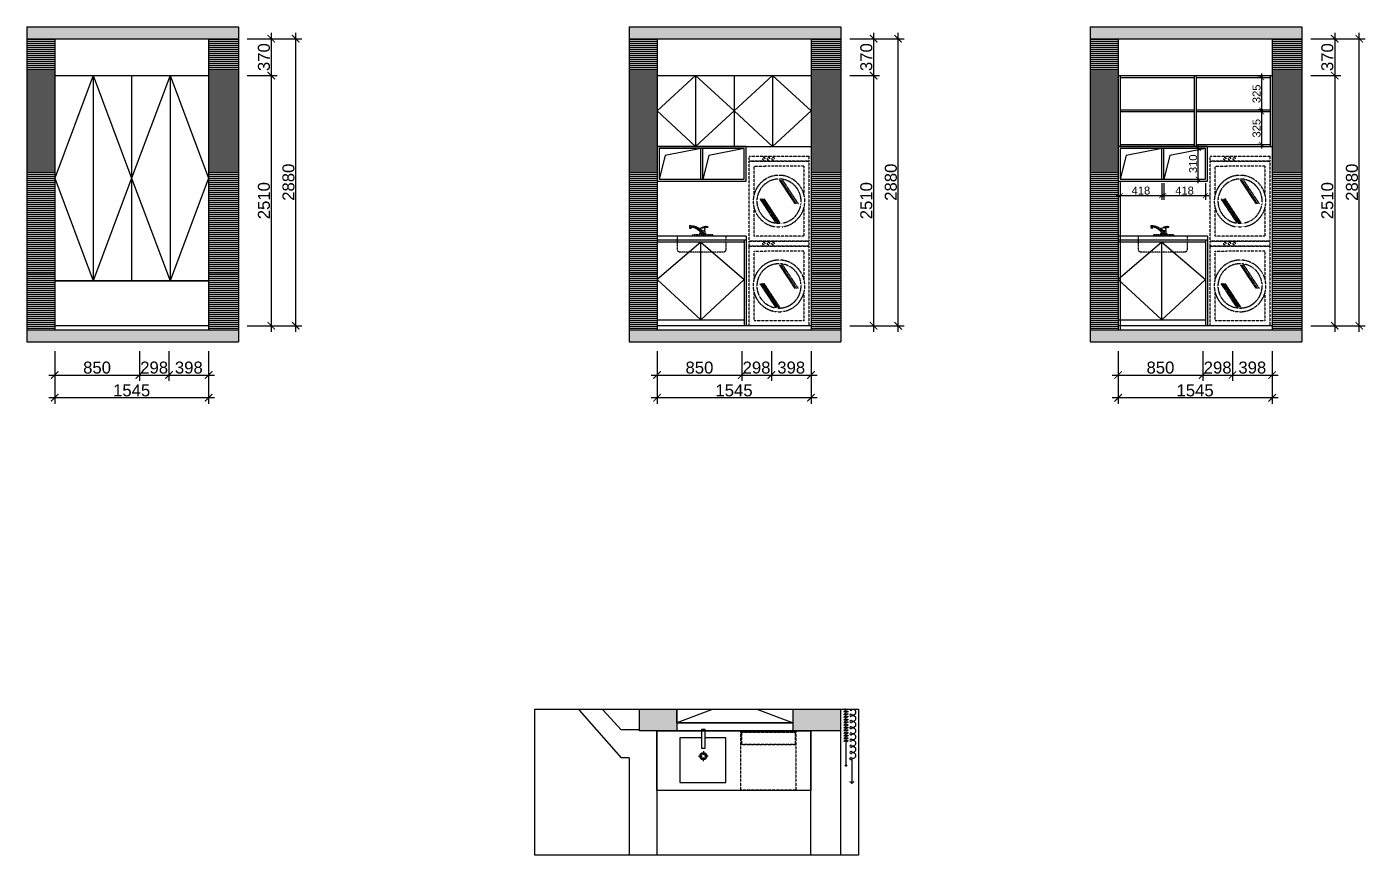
# Model space of a CAD drawing. Header units: millimetres. Extents: x 84840 to 206424, y -288515 to -124389.
# Drawn here: x 129209 to 142640, y -288515 to -280203 of the extents above; entities that cross this region are included whole.
import ezdxf
from ezdxf.xclip import XClip

# ---------------------------------------------------------------- set-up
doc = ezdxf.new("R2010")
doc.units = ezdxf.units.MM
doc.header["$XCLIPFRAME"] = 0
doc.header["$PDMODE"] = 3
doc.linetypes.add('DASHED2', pattern=[0.375, 0.25, -0.125])
for name, color, linetype in [('8', 8, 'Continuous'), ('CYAN', 4, 'Continuous'), ('HAT【填充】', 250, 'Continuous'), ('P-原墙线', 7, 'Continuous'), ('P-固定家具1(到顶)', 3, 'Continuous'), ('P-完成面尺寸', 44, 'Continuous'), ('P-新墙线', 4, 'Continuous'), ('P-活动家具', 3, 'Continuous')]:
    doc.layers.add(name, color=color, linetype=linetype)
doc.styles.add('Arial', font='arial.ttf')
doc.dimstyles.new('1比40', dxfattribs={"dimscale": 40, "dimtxt": 2, "dimasz": 1.25, "dimexe": 1, "dimexo": 1, "dimgap": 0.25, "dimtad": 1, "dimdec": 0, "dimrnd": 0.005, "dimzin": 0, "dimdsep": 46, "dimtxsty": 'Arial', "dimblk": 'ARCHTICK', "dimcen": 0.125, "dimdle": 1, "dimclrd": 44, "dimclre": 44, "dimclrt": 50, "dimadec": 0, "dimazin": 0, "dimtfac": 1, "dimtdec": 0, "dimtix": 1, "dimtmove": 2, "dimatfit": 3, "dimldrblk": 'DOT', "dimfxl": 70, "dimtvp": 1, "dimtolj": 1, "dimtzin": 0, "dimarcsym": 0})
doc.dimstyles.new('1比60', dxfattribs={"dimscale": 60, "dimtxt": 2, "dimasz": 1.25, "dimexe": 1, "dimexo": 1, "dimgap": 0.2, "dimtad": 1, "dimdec": 0, "dimrnd": 0.005, "dimzin": 0, "dimdsep": 46, "dimtxsty": 'Arial', "dimblk": 'ARCHTICK', "dimcen": 0.125, "dimdle": 1, "dimclrd": 44, "dimclre": 44, "dimclrt": 50, "dimadec": 0, "dimazin": 0, "dimtfac": 1, "dimtdec": 0, "dimtix": 1, "dimtmove": 2, "dimatfit": 3, "dimldrblk": 'DOT', "dimfxl": 4, "dimfxlon": 1, "dimtvp": 1, "dimtolj": 1, "dimtzin": 0, "dimarcsym": 0})

# ---------------------------------------------------------------- blocks, each defined once
blk = doc.blocks.new('A$C3A1E34E2')
at = {"color": 0, "linetype": 'ByBlock'}
for p, q in [((657, 37, 0), (1001, 37, 0)), ((899, 122), (1232, 122))]:
    blk.add_line(p, q, dxfattribs=at)
for centre, start, end in [((1017, 69, 0), 206.8177, 243.0269), ((1017, 5, 0), 116.9731, 153.1823)]:
    blk.add_arc(centre, 36.1, start, end, dxfattribs=at)
for centre, major_axis, start_param, end_param in [((48, 140), (-27.4, 27.4), -0.785341, 1.400999), ((48, 140), (-27.4, 27.4), 3.311504, 5.497844), ((93, 108), (-11, 11), 0.169911, 4.542591), ((137, 140), (27.4, 27.4), 0.785455, 2.971795), ((137, 140), (27.4, 27.4), 4.8823, 7.06864), ((181, 108), (11, 11), 1.740708, 6.113388), ((226, 140), (-27.4, 27.4), -0.785341, 1.400999), ((226, 140), (27.4, 27.4), 4.8823, 7.06864), ((270, 108), (-11, 11), 0.169911, 4.542591), ((314, 140), (27.4, 27.4), 0.785341, 2.971681), ((314, 140), (27.4, 27.4), 4.882187, 7.068527), ((359, 108), (11, 11), 1.740594, 6.113274), ((403, 140), (27.4, 27.4), 0.785341, 2.971681), ((403, 140), (27.4, 27.4), 4.882187, 7.068527), ((447, 108), (-11, 11), 0.169798, 2.356194), ((447, 108), (11, 11), 3.927048, 6.113388), ((492, 140), (-27.4, 27.4), -0.785341, 1.400999), ((492, 140), (-27.4, 27.4), 3.311504, 5.497844), ((536, 108), (-11, 11), 0.169911, 4.542591), ((580, 140), (27.4, 27.4), 0.785455, 2.971795), ((580, 140), (27.4, 27.4), 4.8823, 7.06864), ((625, 108), (11, 11), 1.740708, 6.113388), ((669, 140), (-27.4, 27.4), -0.785341, 1.400999), ((669, 140), (27.4, 27.4), 4.8823, 7.06864), ((713, 108), (-11, 11), 0.169911, 4.542591), ((758, 140), (27.4, 27.4), 0.785341, 2.971681), ((758, 140), (27.4, 27.4), 4.882187, 7.068527), ((802, 108), (11, 11), 1.740594, 6.113274), ((846, 140), (27.4, 27.4), 0.785341, 2.971681), ((846, 140), (27.4, 27.4), 4.882187, 7.068527), ((891, 108), (-11, 11), 0.169798, 2.356194), ((1280, 181), (46.9, 46.9), 2.824252, 3.456222), ((1280, 63), (-46.9, 46.9), -0.314629, 0.31734)]:
    blk.add_ellipse(centre, major_axis=major_axis, ratio=1, start_param=start_param, end_param=end_param, dxfattribs=at)
at = {"color": 0, "extrusion": (0, 0, -1)}
for centre, start_param, end_param in [((15, 37, 0), 1.716714, 4.546394), ((34, 37, 0), -1.424879, 1.716714), ((53, 37, 0), 1.716714, 4.858306), ((72, 37, 0), -1.424879, 1.716714), ((91, 37, 0), 1.716714, 4.858306), ((111, 37, 0), -1.424879, 1.716714), ((130, 37, 0), 1.716714, 4.858306), ((149, 37, 0), -1.424879, 1.716714), ((168, 37, 0), 1.716714, 4.858306), ((187, 37, 0), -1.424879, 1.716714), ((206, 37, 0), 1.716714, 4.858306), ((226, 37, 0), -1.424879, 1.716714), ((245, 37, 0), 1.716714, 4.858306), ((264, 37, 0), -1.424879, 1.716714), ((283, 37, 0), 1.716714, 4.858306), ((302, 37, 0), -1.424879, 1.716714), ((322, 37, 0), 1.716714, 4.858306), ((341, 37, 0), -1.424879, 1.716714), ((360, 37, 0), 1.716714, 4.858306), ((379, 37, 0), -1.424879, 1.716714), ((398, 37, 0), 1.716714, 4.858306), ((418, 37, 0), -1.424879, 1.716714), ((437, 37, 0), 1.716714, 4.858306), ((456, 37, 0), -1.424879, 1.716714), ((475, 37, 0), 1.716714, 4.858306), ((494, 37, 0), -1.424879, 1.716714), ((514, 37, 0), 1.716714, 4.858306), ((533, 37, 0), -1.424879, 1.716714), ((552, 37, 0), 1.716714, 4.858306), ((571, 37, 0), -1.424879, 1.716714), ((590, 37, 0), 1.716714, 4.858306), ((610, 37, 0), -1.424879, 1.716714), ((629, 37, 0), 1.716714, 4.858306), ((648, 37, 0), -1.424879, 1.716714)]:
    blk.add_ellipse(centre, major_axis=(-16.5, 28.6), ratio=0.254545, start_param=start_param, end_param=end_param, dxfattribs=at)
at = {"color": 0, "linetype": 'ByBlock', "extrusion": (0, 0, -1)}
blk.add_ellipse((891, 108), major_axis=(13.9, 8.4), ratio=0.942431, start_param=-0.491972, end_param=2.091434, dxfattribs=at)
blk = doc.blocks.new('A$C2BA7324C')
at = {"layer": 'P-活动家具', "color": 8, "linetype": 'DASHED2'}
for p, q in [((0, 586), (552, 586)), ((5, 581), (547, 581)), ((5, 460), (5, 581)), ((547, 581), (547, 460)), ((552, 0), (552, 586)), ((0, 455), (552, 455)), ((5, 460), (547, 460))]:
    blk.add_line(p, q, dxfattribs=at)
blk.add_lwpolyline([(0, 586), (0, 0), (552, 0), (552, 586)], close=True, dxfattribs=at)
blk = doc.blocks.new('0000000000000000000222')
at = {"layer": 'P-原墙线'}
h = blk.add_hatch(color=8, dxfattribs=at)
h.paths.add_polyline_path([(247193, 40794), (246713, 40794), (246713, 40494), (247193, 40494)])
h.paths.add_polyline_path([(248738, 40794), (248358, 40794), (248358, 40494), (248488, 40494), (248738, 40494)])
for p, q in [((246713, 42059), (246713, 40494)), ((247013, 42059), (247013, 40794)), ((248558, 40794), (248558, 42044)), ((248838, 41064), (248838, 42044)), ((248838, 41064), (248918, 41064)), ((249338, 40586), (248918, 41064)), ((246713, 40794), (247193, 40794)), ((247193, 40794), (247193, 40494)), ((248358, 40494), (248358, 40794)), ((248358, 40794), (248738, 40794)), ((248738, 40494), (248738, 40794)), ((248738, 40784), (248918, 40784)), ((248918, 40784), (249098, 40586)), ((249098, 40586), (249098, 39451)), ((249338, 39451), (249338, 40586))]:
    blk.add_line(p, q, dxfattribs=at)
at = {"layer": 'P-固定家具1(到顶)'}
for p, q in [((248358, 40714), (247193, 40714)), ((247193, 40714), (247193, 40274)), ((248358, 40274), (248358, 40714))]:
    blk.add_line(p, q, dxfattribs=at)
at = {"layer": 'P-固定家具1(到顶)', "color": 252}
for p, q in [((247193, 40274), (248358, 40714)), ((248358, 40274), (247193, 40714))]:
    blk.add_line(p, q, dxfattribs=at)
at = {"layer": 'P-新墙线', "linetype": 'ByBlock', "ltscale": 3}
for p, q in [((247193, 40794), (248358, 40794)), ((247193, 40714), (248358, 40714)), ((248358, 40714), (248358, 40274))]:
    blk.add_line(p, q, dxfattribs=at)
at = {"layer": 'P-活动家具', "color": 252}
for p, q in [((248329, 41314), (247868, 41314)), ((247868, 41314), (247868, 40864)), ((248329, 40864), (248329, 41314)), ((248043, 41049), (248080, 41049)), ((248074, 40967), (248074, 40781)), ((248111, 40967), (248074, 40967)), ((248093, 41098), (248093, 41062)), ((248093, 40999), (248093, 41036)), ((248142, 41049), (248106, 41049)), ((248111, 40781), (248111, 40967)), ((247868, 40864), (248074, 40864)), ((248111, 40864), (248329, 40864)), ((248074, 40781), (248111, 40781))]:
    blk.add_line(p, q, dxfattribs=at)
at = {"layer": 'P-活动家具', "color": 2}
blk.add_lwpolyline([(247013, 41394), (248558, 41394), (248558, 40794), (247013, 40794)], close=True, dxfattribs=at)
at = {"layer": 'P-活动家具', "color": 252}
for radius in [35, 25]:
    blk.add_circle((248093, 41049), radius, dxfattribs=at)
at = {"layer": 'P-活动家具', "color": 252, "xscale": -1, "rotation": 180}
blk.add_blockref('A$C2BA7324C', (247164, 41391), dxfattribs=at)
at = {"layer": 'P-活动家具', "color": 252, "xscale": 0.7000000000116415, "yscale": 0.7000000000116415, "zscale": 0.7000000000000002, "rotation": 90}
blk.add_blockref('A$C3A1E34E2', (246688, 40450, 4), dxfattribs=at)
blk = doc.blocks.new('0086')
at = {"layer": 'P-完成面尺寸'}
blk.add_blockref('0000000000000000000222', (-130019, -173988), dxfattribs=at)
blk = doc.blocks.new('_ArchTick')
at = {"color": 0, "linetype": 'ByBlock', "const_width": 0.15}
blk.add_lwpolyline([(-0.5, -0.5), (0.5, 0.5)], dxfattribs=at)
blk = doc.blocks.new('*D82')
at = {"color": 44, "lineweight": -2}
for p, q in [((137707, -280263), (137707, -280753)), ((137467, -280323), (137767, -280323)), ((137467, -280693), (137767, -280693))]:
    blk.add_line(p, q, dxfattribs=at)
at = {"layer": 'Defpoints', "color": 0}
for p in [(137139, -280323), (137379, -280693), (137707, -280693)]:
    blk.add_point(p, dxfattribs=at)
at = {"color": 44, "lineweight": -2, "xscale": 75, "yscale": 75, "zscale": 75}
for p, rotation in [((137707, -280323), 90), ((137707, -280693), 270)]:
    blk.add_blockref('_ArchTick', p, dxfattribs=dict(at, rotation=rotation))
at = {"color": 50, "insert": (137634, -280508), "char_height": 120, "attachment_point": 5, "rotation": 90, "style": 'Arial'}
blk.add_mtext('\\A1;370', dxfattribs=at)
blk = doc.blocks.new('_Dot')
at = {"color": 0, "linetype": 'ByBlock', "lineweight": -2}
blk.add_line((-0.5, 0), (-1, 0), dxfattribs=at)
at = {"color": 0, "linetype": 'ByBlock', "const_width": 0.5}
blk.add_lwpolyline([(-0.25, 0, 1), (0.25, 0, 1)], format="xyb", close=True, dxfattribs=at)
blk = doc.blocks.new('*D80')
at = {"color": 44, "lineweight": -2}
for p, q in [((137467, -280693), (137767, -280693)), ((137707, -280633), (137707, -283263)), ((137467, -283203), (137767, -283203))]:
    blk.add_line(p, q, dxfattribs=at)
at = {"layer": 'Defpoints', "color": 0}
for p in [(137379, -280693), (137139, -283203), (137707, -283203)]:
    blk.add_point(p, dxfattribs=at)
at = {"color": 44, "lineweight": -2, "xscale": 75, "yscale": 75, "zscale": 75}
for p, rotation in [((137707, -280693), 90), ((137707, -283203), 270)]:
    blk.add_blockref('_ArchTick', p, dxfattribs=dict(at, rotation=rotation))
at = {"color": 50, "insert": (137634, -281948), "char_height": 120, "attachment_point": 5, "rotation": 90, "style": 'Arial'}
blk.add_mtext('\\A1;2510', dxfattribs=at)
blk = doc.blocks.new('*D81')
at = {"color": 44, "lineweight": -2}
for p, q in [((137953, -283263), (137953, -280263)), ((137767, -280323), (138013, -280323)), ((137767, -283203), (138013, -283203))]:
    blk.add_line(p, q, dxfattribs=at)
at = {"layer": 'Defpoints', "color": 0}
for p in [(137707, -280323), (137953, -280323), (137707, -283203)]:
    blk.add_point(p, dxfattribs=at)
at = {"color": 44, "lineweight": -2, "xscale": 75, "yscale": 75, "zscale": 75}
for p, rotation in [((137953, -280323), 90), ((137953, -283203), 270)]:
    blk.add_blockref('_ArchTick', p, dxfattribs=dict(at, rotation=rotation))
at = {"color": 50, "insert": (137880, -281763), "char_height": 120, "attachment_point": 5, "rotation": 90, "style": 'Arial'}
blk.add_mtext('\\A1;2880', dxfattribs=at)
blk = doc.blocks.new('*D333')
at = {"color": 44, "lineweight": -2}
for p, q in [((135534, -283457), (135534, -283757)), ((136384, -283457), (136384, -283757)), ((135474, -283697), (136444, -283697))]:
    blk.add_line(p, q, dxfattribs=at)
at = {"layer": 'Defpoints', "color": 0}
for p in [(135534, -283203), (136384, -283203), (136384, -283697)]:
    blk.add_point(p, dxfattribs=at)
at = {"color": 44, "lineweight": -2, "xscale": 75, "yscale": 75, "zscale": 75, "rotation": 180}
blk.add_blockref('_ArchTick', (135534, -283697), dxfattribs=at)
at = {"color": 44, "lineweight": -2, "xscale": 75, "yscale": 75, "zscale": 75}
blk.add_blockref('_ArchTick', (136384, -283697), dxfattribs=at)
at = {"color": 50, "insert": (135959, -283623), "char_height": 120, "attachment_point": 5, "style": 'Arial'}
blk.add_mtext('\\A1;850', dxfattribs=at)
blk = doc.blocks.new('*D334')
at = {"color": 44, "lineweight": -2}
for p, q in [((136384, -283457), (136384, -283757)), ((136681, -283457), (136681, -283757)), ((136324, -283697), (136741, -283697))]:
    blk.add_line(p, q, dxfattribs=at)
at = {"layer": 'Defpoints', "color": 0}
for p in [(136384, -283203), (136681, -283143), (136681, -283697)]:
    blk.add_point(p, dxfattribs=at)
at = {"color": 44, "lineweight": -2, "xscale": 75, "yscale": 75, "zscale": 75, "rotation": 180}
blk.add_blockref('_ArchTick', (136384, -283697), dxfattribs=at)
at = {"color": 44, "lineweight": -2, "xscale": 75, "yscale": 75, "zscale": 75}
blk.add_blockref('_ArchTick', (136681, -283697), dxfattribs=at)
at = {"color": 50, "insert": (136532, -283623), "char_height": 120, "attachment_point": 5, "style": 'Arial'}
blk.add_mtext('\\A1;298', dxfattribs=at)
blk = doc.blocks.new('*D335')
at = {"color": 44, "lineweight": -2}
for p, q in [((136681, -283457), (136681, -283757)), ((137079, -283457), (137079, -283757)), ((136621, -283697), (137139, -283697))]:
    blk.add_line(p, q, dxfattribs=at)
at = {"layer": 'Defpoints', "color": 0}
for p in [(136681, -283143), (137079, -283143), (137079, -283697)]:
    blk.add_point(p, dxfattribs=at)
at = {"color": 44, "lineweight": -2, "xscale": 75, "yscale": 75, "zscale": 75, "rotation": 180}
blk.add_blockref('_ArchTick', (136681, -283697), dxfattribs=at)
at = {"color": 44, "lineweight": -2, "xscale": 75, "yscale": 75, "zscale": 75}
blk.add_blockref('_ArchTick', (137079, -283697), dxfattribs=at)
at = {"color": 50, "insert": (136880, -283623), "char_height": 120, "attachment_point": 5, "style": 'Arial'}
blk.add_mtext('\\A1;398', dxfattribs=at)
blk = doc.blocks.new('*D336')
at = {"color": 44, "lineweight": -2}
for p, q in [((135534, -283757), (135534, -283985)), ((137079, -283757), (137079, -283985)), ((137139, -283925), (135474, -283925))]:
    blk.add_line(p, q, dxfattribs=at)
at = {"layer": 'Defpoints', "color": 0}
for p in [(135534, -283697), (137079, -283697), (135534, -283925)]:
    blk.add_point(p, dxfattribs=at)
at = {"color": 44, "lineweight": -2, "xscale": 75, "yscale": 75, "zscale": 75, "rotation": 180}
blk.add_blockref('_ArchTick', (135534, -283925), dxfattribs=at)
at = {"color": 44, "lineweight": -2, "xscale": 75, "yscale": 75, "zscale": 75}
blk.add_blockref('_ArchTick', (137079, -283925), dxfattribs=at)
at = {"color": 50, "insert": (136306, -283852), "char_height": 120, "attachment_point": 5, "style": 'Arial'}
blk.add_mtext('\\A1;1545', dxfattribs=at)
blk = doc.blocks.new('A$C301F6E59')
at = {"layer": '8', "color": 6, "linetype": 'DASHED2', "ltscale": 100}
blk.add_line((50, 750), (439, 750), dxfattribs=at)
at = {"layer": '8', "color": 6, "linetype": 'DASHED2'}
for p, q in [((50, 750), (50, 469)), ((105, 373), (263, 611)), ((124, 373), (281, 611)), ((138, 373), (295, 611)), ((291, 185), (448, 423)), ((305, 185), (462, 423)), ((318, 185), (476, 423)), ((332, 185), (490, 423))]:
    blk.add_line(p, q, dxfattribs=at)
for points in [[(550, 469), (550, 750), (439, 750)], [(50, 331), (50, 50), (550, 50), (550, 331)]]:
    blk.add_lwpolyline(points, dxfattribs=at)
at = {"layer": '8', "color": 6, "linetype": 'DASHED2', "ltscale": 100}
for centre in [(360, 826), (406, 826), (453, 826)]:
    blk.add_ellipse(centre, major_axis=(-13.9, 0), ratio=0.777779, dxfattribs=at)
at = {"layer": 'CYAN', "color": 6, "linetype": 'DASHED2'}
for p, q in [((0, 800), (0, 0)), ((600, 800), (0, 800)), ((600, 0), (600, 800)), ((0, 0), (600, 0))]:
    blk.add_line(p, q, dxfattribs=at)
blk.add_lwpolyline([(0, 800), (600, 800), (600, 850), (0, 850)], close=True, dxfattribs=at)
for radius in [259, 222]:
    blk.add_circle((300, 400), radius, dxfattribs=at)
blk = doc.blocks.new('A$C45117302')
at = {"layer": '8', "color": 6, "linetype": 'DASHED2'}
for p, q in [((167, 176), (419, 176)), ((167, 164), (167, 176)), ((225, 272), (225, 280)), ((257, 194), (273, 194)), ((273, 228), (300, 228)), ((273, 194), (273, 180)), ((273, 180), (311, 180)), ((290, 180), (290, 194)), ((311, 194), (327, 194)), ((311, 180), (311, 194)), ((419, 176), (419, 164)), ((432, 261), (432, 281)), ((456, 269), (432, 269)), ((456, 261), (432, 261)), ((456, 292), (456, 261)), ((0, 160), (610, 160)), ((0, 160), (0, -10)), ((610, -10), (610, 160)), ((30, -40), (580, -40))]:
    blk.add_line(p, q, dxfattribs=at)
for centre, radius, start, end in [((250, 180), 103, 53.3834, 103.8262), ((248, 196), 79.8, 51.8224, 106.9477), ((237, 205), 68.1, 57.8991, 99.9502), ((339, 177), 83, 142.3197, 180.8104), ((291, 245), 24.9, 136.0259, 223.9741), ((449, 86), 206, 88.0479, 148.5279), ((448, 93), 187, 94.8788, 147.5689), ((459, 111), 169, 98.9824, 150.7957), ((293, 245), 24.9, 359.647, 43.9741), ((246, 177), 83, 359.1896, 23.2186), ((30, -10), 30, 180, 270), ((580, -10), 30, 270, 0)]:
    blk.add_arc(centre, radius, start, end, dxfattribs=at)
blk = doc.blocks.new('*D394')
at = {"color": 44, "lineweight": -2}
for p, q in [((142334, -280263), (142334, -280753)), ((142094, -280323), (142394, -280323)), ((142094, -280693), (142394, -280693))]:
    blk.add_line(p, q, dxfattribs=at)
at = {"layer": 'Defpoints', "color": 0}
for p in [(141766, -280323), (142006, -280693), (142334, -280693)]:
    blk.add_point(p, dxfattribs=at)
at = {"color": 44, "lineweight": -2, "xscale": 75, "yscale": 75, "zscale": 75}
for p, rotation in [((142334, -280323), 90), ((142334, -280693), 270)]:
    blk.add_blockref('_ArchTick', p, dxfattribs=dict(at, rotation=rotation))
at = {"color": 50, "insert": (142260, -280508), "char_height": 120, "attachment_point": 5, "rotation": 90, "style": 'Arial'}
blk.add_mtext('\\A1;370', dxfattribs=at)
blk = doc.blocks.new('*D395')
at = {"color": 44, "lineweight": -2}
for p, q in [((142094, -280693), (142394, -280693)), ((142334, -280633), (142334, -283263)), ((142094, -283203), (142394, -283203))]:
    blk.add_line(p, q, dxfattribs=at)
at = {"layer": 'Defpoints', "color": 0}
for p in [(142006, -280693), (141766, -283203), (142334, -283203)]:
    blk.add_point(p, dxfattribs=at)
at = {"color": 44, "lineweight": -2, "xscale": 75, "yscale": 75, "zscale": 75}
for p, rotation in [((142334, -280693), 90), ((142334, -283203), 270)]:
    blk.add_blockref('_ArchTick', p, dxfattribs=dict(at, rotation=rotation))
at = {"color": 50, "insert": (142260, -281948), "char_height": 120, "attachment_point": 5, "rotation": 90, "style": 'Arial'}
blk.add_mtext('\\A1;2510', dxfattribs=at)
blk = doc.blocks.new('*D396')
at = {"color": 44, "lineweight": -2}
for p, q in [((142580, -283263), (142580, -280263)), ((142394, -280323), (142640, -280323)), ((142394, -283203), (142640, -283203))]:
    blk.add_line(p, q, dxfattribs=at)
at = {"layer": 'Defpoints', "color": 0}
for p in [(142334, -280323), (142580, -280323), (142334, -283203)]:
    blk.add_point(p, dxfattribs=at)
at = {"color": 44, "lineweight": -2, "xscale": 75, "yscale": 75, "zscale": 75}
for p, rotation in [((142580, -280323), 90), ((142580, -283203), 270)]:
    blk.add_blockref('_ArchTick', p, dxfattribs=dict(at, rotation=rotation))
at = {"color": 50, "insert": (142507, -281763), "char_height": 120, "attachment_point": 5, "rotation": 90, "style": 'Arial'}
blk.add_mtext('\\A1;2880', dxfattribs=at)
blk = doc.blocks.new('*D397')
at = {"color": 44, "lineweight": -2}
for p, q in [((140161, -283457), (140161, -283757)), ((141010, -283457), (141010, -283757)), ((140101, -283697), (141070, -283697))]:
    blk.add_line(p, q, dxfattribs=at)
at = {"layer": 'Defpoints', "color": 0}
for p in [(140161, -283203), (141010, -283203), (141010, -283697)]:
    blk.add_point(p, dxfattribs=at)
at = {"color": 44, "lineweight": -2, "xscale": 75, "yscale": 75, "zscale": 75, "rotation": 180}
blk.add_blockref('_ArchTick', (140161, -283697), dxfattribs=at)
at = {"color": 44, "lineweight": -2, "xscale": 75, "yscale": 75, "zscale": 75}
blk.add_blockref('_ArchTick', (141010, -283697), dxfattribs=at)
at = {"color": 50, "insert": (140585, -283623), "char_height": 120, "attachment_point": 5, "style": 'Arial'}
blk.add_mtext('\\A1;850', dxfattribs=at)
blk = doc.blocks.new('*D398')
at = {"color": 44, "lineweight": -2}
for p, q in [((141010, -283457), (141010, -283757)), ((141308, -283457), (141308, -283757)), ((140950, -283697), (141368, -283697))]:
    blk.add_line(p, q, dxfattribs=at)
at = {"layer": 'Defpoints', "color": 0}
for p in [(141010, -283203), (141308, -283143), (141308, -283697)]:
    blk.add_point(p, dxfattribs=at)
at = {"color": 44, "lineweight": -2, "xscale": 75, "yscale": 75, "zscale": 75, "rotation": 180}
blk.add_blockref('_ArchTick', (141010, -283697), dxfattribs=at)
at = {"color": 44, "lineweight": -2, "xscale": 75, "yscale": 75, "zscale": 75}
blk.add_blockref('_ArchTick', (141308, -283697), dxfattribs=at)
at = {"color": 50, "insert": (141159, -283623), "char_height": 120, "attachment_point": 5, "style": 'Arial'}
blk.add_mtext('\\A1;298', dxfattribs=at)
blk = doc.blocks.new('*D399')
at = {"color": 44, "lineweight": -2}
for p, q in [((141308, -283457), (141308, -283757)), ((141706, -283457), (141706, -283757)), ((141248, -283697), (141766, -283697))]:
    blk.add_line(p, q, dxfattribs=at)
at = {"layer": 'Defpoints', "color": 0}
for p in [(141308, -283143), (141706, -283143), (141706, -283697)]:
    blk.add_point(p, dxfattribs=at)
at = {"color": 44, "lineweight": -2, "xscale": 75, "yscale": 75, "zscale": 75, "rotation": 180}
blk.add_blockref('_ArchTick', (141308, -283697), dxfattribs=at)
at = {"color": 44, "lineweight": -2, "xscale": 75, "yscale": 75, "zscale": 75}
blk.add_blockref('_ArchTick', (141706, -283697), dxfattribs=at)
at = {"color": 50, "insert": (141507, -283623), "char_height": 120, "attachment_point": 5, "style": 'Arial'}
blk.add_mtext('\\A1;398', dxfattribs=at)
blk = doc.blocks.new('*D400')
at = {"color": 44, "lineweight": -2}
for p, q in [((140161, -283757), (140161, -283985)), ((141706, -283757), (141706, -283985)), ((141766, -283925), (140101, -283925))]:
    blk.add_line(p, q, dxfattribs=at)
at = {"layer": 'Defpoints', "color": 0}
for p in [(140161, -283697), (141706, -283697), (140161, -283925)]:
    blk.add_point(p, dxfattribs=at)
at = {"color": 44, "lineweight": -2, "xscale": 75, "yscale": 75, "zscale": 75, "rotation": 180}
blk.add_blockref('_ArchTick', (140161, -283925), dxfattribs=at)
at = {"color": 44, "lineweight": -2, "xscale": 75, "yscale": 75, "zscale": 75}
blk.add_blockref('_ArchTick', (141706, -283925), dxfattribs=at)
at = {"color": 50, "insert": (140933, -283852), "char_height": 120, "attachment_point": 5, "style": 'Arial'}
blk.add_mtext('\\A1;1545', dxfattribs=at)
blk = doc.blocks.new('*D401')
at = {"color": 44, "lineweight": -2}
for p, q in [((141580, -281058), (141561, -281058)), ((141601, -281423), (141601, -281018)), ((141580, -281383), (141561, -281383))]:
    blk.add_line(p, q, dxfattribs=at)
at = {"layer": 'Defpoints', "color": 0}
for p in [(141601, -281058), (141620, -281058), (141620, -281383)]:
    blk.add_point(p, dxfattribs=at)
at = {"color": 44, "lineweight": -2, "xscale": 50, "yscale": 50, "zscale": 50}
for p, rotation in [((141601, -281058), 90), ((141601, -281383), 270)]:
    blk.add_blockref('_ArchTick', p, dxfattribs=dict(at, rotation=rotation))
at = {"color": 50, "insert": (141550, -281221), "char_height": 80, "attachment_point": 5, "rotation": 90, "style": 'Arial'}
blk.add_mtext('\\A1;325', dxfattribs=at)
blk = doc.blocks.new('*D402')
at = {"color": 44, "lineweight": -2}
for p, q in [((141611, -280713), (141561, -280713)), ((141601, -281078), (141601, -280673)), ((141611, -281038), (141561, -281038))]:
    blk.add_line(p, q, dxfattribs=at)
at = {"layer": 'Defpoints', "color": 0}
for p in [(141601, -280713), (141651, -280713), (141651, -281038)]:
    blk.add_point(p, dxfattribs=at)
at = {"color": 44, "lineweight": -2, "xscale": 50, "yscale": 50, "zscale": 50}
for p, rotation in [((141601, -280713), 90), ((141601, -281038), 270)]:
    blk.add_blockref('_ArchTick', p, dxfattribs=dict(at, rotation=rotation))
at = {"color": 50, "insert": (141550, -280876), "char_height": 80, "attachment_point": 5, "rotation": 90, "style": 'Arial'}
blk.add_mtext('\\A1;325', dxfattribs=at)
blk = doc.blocks.new('*D403')
at = {"color": 44, "lineweight": -2}
for p, q in [((140964, -281773), (140964, -281383)), ((140995, -281423), (141004, -281423)), ((140995, -281733), (141004, -281733))]:
    blk.add_line(p, q, dxfattribs=at)
at = {"layer": 'Defpoints', "color": 0}
for p in [(140955, -281423), (140964, -281423), (140955, -281733)]:
    blk.add_point(p, dxfattribs=at)
at = {"color": 44, "lineweight": -2, "xscale": 50, "yscale": 50, "zscale": 50}
for p, rotation in [((140964, -281423), 90), ((140964, -281733), 270)]:
    blk.add_blockref('_ArchTick', p, dxfattribs=dict(at, rotation=rotation))
at = {"color": 50, "insert": (140913, -281578), "char_height": 80, "attachment_point": 5, "rotation": 90, "style": 'Arial'}
blk.add_mtext('\\A1;310', dxfattribs=at)
blk = doc.blocks.new('*D404')
at = {"color": 44, "lineweight": -2}
for p, q in [((140618, -281773), (140618, -281938)), ((141036, -281773), (141036, -281938)), ((141076, -281898), (140578, -281898))]:
    blk.add_line(p, q, dxfattribs=at)
at = {"layer": 'Defpoints', "color": 0}
for p in [(140618, -281733), (141036, -281733), (140618, -281898)]:
    blk.add_point(p, dxfattribs=at)
at = {"color": 44, "lineweight": -2, "xscale": 50, "yscale": 50, "zscale": 50, "rotation": 180}
blk.add_blockref('_ArchTick', (140618, -281898), dxfattribs=at)
at = {"color": 44, "lineweight": -2, "xscale": 50, "yscale": 50, "zscale": 50}
blk.add_blockref('_ArchTick', (141036, -281898), dxfattribs=at)
at = {"color": 50, "insert": (140827, -281847), "char_height": 80, "attachment_point": 5, "style": 'Arial'}
blk.add_mtext('\\A1;418', dxfattribs=at)
blk = doc.blocks.new('*D405')
at = {"color": 44, "lineweight": -2}
for p, q in [((140181, -281773), (140181, -281938)), ((140598, -281773), (140598, -281938)), ((140638, -281898), (140141, -281898))]:
    blk.add_line(p, q, dxfattribs=at)
at = {"layer": 'Defpoints', "color": 0}
for p in [(140181, -281733), (140598, -281733), (140181, -281898)]:
    blk.add_point(p, dxfattribs=at)
at = {"color": 44, "lineweight": -2, "xscale": 50, "yscale": 50, "zscale": 50, "rotation": 180}
blk.add_blockref('_ArchTick', (140181, -281898), dxfattribs=at)
at = {"color": 44, "lineweight": -2, "xscale": 50, "yscale": 50, "zscale": 50}
blk.add_blockref('_ArchTick', (140598, -281898), dxfattribs=at)
at = {"color": 50, "insert": (140389, -281847), "char_height": 80, "attachment_point": 5, "style": 'Arial'}
blk.add_mtext('\\A1;418', dxfattribs=at)
blk = doc.blocks.new('*D451')
at = {"color": 44, "lineweight": -2}
for p, q in [((131662, -280263), (131662, -280753)), ((131422, -280323), (131722, -280323)), ((131422, -280693), (131722, -280693))]:
    blk.add_line(p, q, dxfattribs=at)
at = {"layer": 'Defpoints', "color": 0}
for p in [(131094, -280323), (131334, -280693), (131662, -280693)]:
    blk.add_point(p, dxfattribs=at)
at = {"color": 44, "lineweight": -2, "xscale": 75, "yscale": 75, "zscale": 75}
for p, rotation in [((131662, -280323), 90), ((131662, -280693), 270)]:
    blk.add_blockref('_ArchTick', p, dxfattribs=dict(at, rotation=rotation))
at = {"color": 50, "insert": (131589, -280508), "char_height": 120, "attachment_point": 5, "rotation": 90, "style": 'Arial'}
blk.add_mtext('\\A1;370', dxfattribs=at)
blk = doc.blocks.new('*D452')
at = {"color": 44, "lineweight": -2}
for p, q in [((131422, -280693), (131722, -280693)), ((131662, -280633), (131662, -283263)), ((131422, -283203), (131722, -283203))]:
    blk.add_line(p, q, dxfattribs=at)
at = {"layer": 'Defpoints', "color": 0}
for p in [(131334, -280693), (131094, -283203), (131662, -283203)]:
    blk.add_point(p, dxfattribs=at)
at = {"color": 44, "lineweight": -2, "xscale": 75, "yscale": 75, "zscale": 75}
for p, rotation in [((131662, -280693), 90), ((131662, -283203), 270)]:
    blk.add_blockref('_ArchTick', p, dxfattribs=dict(at, rotation=rotation))
at = {"color": 50, "insert": (131589, -281948), "char_height": 120, "attachment_point": 5, "rotation": 90, "style": 'Arial'}
blk.add_mtext('\\A1;2510', dxfattribs=at)
blk = doc.blocks.new('*D453')
at = {"color": 44, "lineweight": -2}
for p, q in [((131908, -283263), (131908, -280263)), ((131722, -280323), (131968, -280323)), ((131722, -283203), (131968, -283203))]:
    blk.add_line(p, q, dxfattribs=at)
at = {"layer": 'Defpoints', "color": 0}
for p in [(131662, -280323), (131908, -280323), (131662, -283203)]:
    blk.add_point(p, dxfattribs=at)
at = {"color": 44, "lineweight": -2, "xscale": 75, "yscale": 75, "zscale": 75}
for p, rotation in [((131908, -280323), 90), ((131908, -283203), 270)]:
    blk.add_blockref('_ArchTick', p, dxfattribs=dict(at, rotation=rotation))
at = {"color": 50, "insert": (131835, -281763), "char_height": 120, "attachment_point": 5, "rotation": 90, "style": 'Arial'}
blk.add_mtext('\\A1;2880', dxfattribs=at)
blk = doc.blocks.new('*D454')
at = {"color": 44, "lineweight": -2}
for p, q in [((129489, -283457), (129489, -283757)), ((130339, -283457), (130339, -283757)), ((129429, -283697), (130399, -283697))]:
    blk.add_line(p, q, dxfattribs=at)
at = {"layer": 'Defpoints', "color": 0}
for p in [(129489, -283203), (130339, -283203), (130339, -283697)]:
    blk.add_point(p, dxfattribs=at)
at = {"color": 44, "lineweight": -2, "xscale": 75, "yscale": 75, "zscale": 75, "rotation": 180}
blk.add_blockref('_ArchTick', (129489, -283697), dxfattribs=at)
at = {"color": 44, "lineweight": -2, "xscale": 75, "yscale": 75, "zscale": 75}
blk.add_blockref('_ArchTick', (130339, -283697), dxfattribs=at)
at = {"color": 50, "insert": (129914, -283623), "char_height": 120, "attachment_point": 5, "style": 'Arial'}
blk.add_mtext('\\A1;850', dxfattribs=at)
blk = doc.blocks.new('*D455')
at = {"color": 44, "lineweight": -2}
for p, q in [((130339, -283457), (130339, -283757)), ((130636, -283457), (130636, -283757)), ((130279, -283697), (130696, -283697))]:
    blk.add_line(p, q, dxfattribs=at)
at = {"layer": 'Defpoints', "color": 0}
for p in [(130339, -283203), (130636, -283143), (130636, -283697)]:
    blk.add_point(p, dxfattribs=at)
at = {"color": 44, "lineweight": -2, "xscale": 75, "yscale": 75, "zscale": 75, "rotation": 180}
blk.add_blockref('_ArchTick', (130339, -283697), dxfattribs=at)
at = {"color": 44, "lineweight": -2, "xscale": 75, "yscale": 75, "zscale": 75}
blk.add_blockref('_ArchTick', (130636, -283697), dxfattribs=at)
at = {"color": 50, "insert": (130487, -283623), "char_height": 120, "attachment_point": 5, "style": 'Arial'}
blk.add_mtext('\\A1;298', dxfattribs=at)
blk = doc.blocks.new('*D456')
at = {"color": 44, "lineweight": -2}
for p, q in [((130636, -283457), (130636, -283757)), ((131034, -283457), (131034, -283757)), ((130576, -283697), (131094, -283697))]:
    blk.add_line(p, q, dxfattribs=at)
at = {"layer": 'Defpoints', "color": 0}
for p in [(130636, -283143), (131034, -283143), (131034, -283697)]:
    blk.add_point(p, dxfattribs=at)
at = {"color": 44, "lineweight": -2, "xscale": 75, "yscale": 75, "zscale": 75, "rotation": 180}
blk.add_blockref('_ArchTick', (130636, -283697), dxfattribs=at)
at = {"color": 44, "lineweight": -2, "xscale": 75, "yscale": 75, "zscale": 75}
blk.add_blockref('_ArchTick', (131034, -283697), dxfattribs=at)
at = {"color": 50, "insert": (130835, -283623), "char_height": 120, "attachment_point": 5, "style": 'Arial'}
blk.add_mtext('\\A1;398', dxfattribs=at)
blk = doc.blocks.new('*D457')
at = {"color": 44, "lineweight": -2}
for p, q in [((129489, -283757), (129489, -283985)), ((131034, -283757), (131034, -283985)), ((131094, -283925), (129429, -283925))]:
    blk.add_line(p, q, dxfattribs=at)
at = {"layer": 'Defpoints', "color": 0}
for p in [(129489, -283697), (131034, -283697), (129489, -283925)]:
    blk.add_point(p, dxfattribs=at)
at = {"color": 44, "lineweight": -2, "xscale": 75, "yscale": 75, "zscale": 75, "rotation": 180}
blk.add_blockref('_ArchTick', (129489, -283925), dxfattribs=at)
at = {"color": 44, "lineweight": -2, "xscale": 75, "yscale": 75, "zscale": 75}
blk.add_blockref('_ArchTick', (131034, -283925), dxfattribs=at)
at = {"color": 50, "insert": (130261, -283852), "char_height": 120, "attachment_point": 5, "style": 'Arial'}
blk.add_mtext('\\A1;1545', dxfattribs=at)

msp = doc.modelspace()

# ---------------------------------------------------------------- hatches: boundary and pattern name
h = msp.add_hatch(color=8)
h.paths.add_polyline_path([(131333.8, -280203.3), (129208.8, -280203.3), (129208.8, -280323.3), (131333.8, -280323.3)])
h.paths.add_polyline_path([(131333.8, -283243.3), (129208.8, -283243.3), (129208.8, -283363.3), (131333.8, -283363.3)])
h = msp.add_hatch(color=8)
h.paths.add_polyline_path([(137378.8, -280203.3), (135253.8, -280203.3), (135253.8, -280323.3), (137378.8, -280323.3)])
h.paths.add_polyline_path([(137378.8, -283243.3), (135253.8, -283243.3), (135253.8, -283363.3), (137378.8, -283363.3)])
h = msp.add_hatch(color=8)
h.paths.add_polyline_path([(142005.6, -280203.3), (139880.6, -280203.3), (139880.6, -280323.3), (142005.6, -280323.3)])
h.paths.add_polyline_path([(142005.6, -283243.3), (139880.6, -283243.3), (139880.6, -283363.3), (142005.6, -283363.3)])
at = {"layer": 'HAT【填充】'}
h = msp.add_hatch(dxfattribs=at)
h.set_pattern_fill('_USER', color=256, scale=20, style=0, pattern_type=0)
h.set_pattern_definition([(0, (-6044.951, 7173.013), (0, 20), [])])
h.paths.add_polyline_path([(131033.8, -283243.3), (131333.8, -283243.3), (131333.8, -280323.3), (131033.8, -280323.3)])
h.paths.add_polyline_path([(129488.8, -280323.3), (129208.8, -280323.3), (129208.8, -283243.3), (129488.8, -283243.3)])
h = msp.add_hatch(dxfattribs=at)
h.set_pattern_fill('_USER', color=256, scale=20, style=0, pattern_type=0)
h.set_pattern_definition([(0, (0, 7173.013), (0, 20), [])])
h.paths.add_polyline_path([(137078.8, -283243.3), (137378.8, -283243.3), (137378.8, -280323.3), (137078.8, -280323.3)])
h.paths.add_polyline_path([(135533.8, -280323.3), (135253.8, -280323.3), (135253.8, -283243.3), (135533.8, -283243.3)])
h = msp.add_hatch(dxfattribs=at)
h.set_pattern_fill('_USER', color=256, scale=20, style=0, pattern_type=0)
h.set_pattern_definition([(0, (4626.81, 7173.013), (0, 20), [])])
h.paths.add_polyline_path([(141705.6, -283243.3), (142005.6, -283243.3), (142005.6, -280323.3), (141705.6, -280323.3)])
h.paths.add_polyline_path([(140160.6, -280323.3), (139880.6, -280323.3), (139880.6, -283243.3), (140160.6, -283243.3)])

# ---------------------------------------------------------------- linework, layer by layer
for p, q in [((129208.8, -280203.3), (131333.8, -280203.3)), ((129208.8, -280203.3), (129208.8, -283363.3)), ((131333.8, -280203.3), (131333.8, -283363.3)), ((135253.8, -280203.3), (135253.8, -283363.3)), ((135253.8, -280203.3), (137378.8, -280203.3)), ((137378.8, -280203.3), (137378.8, -283363.3)), ((139880.6, -280203.3), (142005.6, -280203.3)), ((139880.6, -280203.3), (139880.6, -283363.3)), ((142005.6, -280203.3), (142005.6, -283363.3)), ((129208.8, -280323.3), (131333.8, -280323.3)), ((129488.8, -280323.3), (129488.8, -283243.3)), ((131033.8, -280323.3), (131033.8, -283243.3)), ((135253.8, -280323.3), (137378.8, -280323.3)), ((135533.8, -280323.3), (135533.8, -283243.3)), ((137078.8, -280323.3), (137078.8, -283243.3)), ((139880.6, -280323.3), (142005.6, -280323.3)), ((140160.6, -280323.3), (140160.6, -283243.3)), ((141705.6, -280323.3), (141705.6, -283243.3)), ((140180.6, -281753.3), (140180.6, -283243.3)), ((129208.8, -283243.3), (131333.8, -283243.3)), ((129488.8, -283243.3), (131033.8, -283243.3)), ((135253.8, -283243.3), (137378.8, -283243.3)), ((135533.8, -283243.3), (137078.8, -283243.3)), ((139880.6, -283243.3), (142005.6, -283243.3)), ((140160.6, -283243.3), (141705.6, -283243.3)), ((129208.8, -283363.3), (131333.8, -283363.3)), ((135253.8, -283363.3), (137378.8, -283363.3)), ((139880.6, -283363.3), (142005.6, -283363.3))]:
    msp.add_line(p, q)
at = {"color": 4}
for p, q in [((129488.8, -280693.3), (131033.8, -280693.3)), ((129875.1, -280693.3), (129875.1, -282753.3)), ((130261.3, -280693.3), (130261.3, -282753.3)), ((130647.6, -280693.3), (130647.6, -282753.3)), ((135533.8, -280693.3), (137078.8, -280693.3)), ((135920, -280693.3), (135920, -281403.3)), ((136306.3, -280693.3), (136306.3, -281403.3)), ((136692.5, -280693.3), (136692.5, -281403.3)), ((140160.6, -280693.3), (141705.6, -280693.3)), ((135533.8, -281403.3), (137078.8, -281403.3)), ((135971.4, -281733.3), (135971.4, -281423.3)), ((135991.4, -281733.3), (135991.4, -281423.3)), ((140160.6, -281403.3), (141705.6, -281403.3)), ((140598.2, -281733.3), (140598.2, -281423.3)), ((140618.2, -281733.3), (140618.2, -281423.3)), ((136429, -282303.3), (135533.8, -282303.3)), ((136429, -282303.3), (136429, -283203.3)), ((141055.8, -282303.3), (140160.6, -282303.3)), ((141055.8, -282303.3), (141055.8, -283203.3)), ((136429, -282343.3), (135533.8, -282343.3)), ((136409, -282363.3), (135533.8, -282363.3)), ((135971.4, -283143.3), (135971.4, -282363.3)), ((136409, -282343.3), (136409, -283203.3)), ((141055.8, -282343.3), (140160.6, -282343.3)), ((141035.8, -282363.3), (140160.6, -282363.3)), ((140598.2, -283143.3), (140598.2, -282363.3)), ((141035.8, -282343.3), (141035.8, -283203.3)), ((129488.8, -282753.3), (131033.8, -282753.3)), ((131033.8, -282753.3), (129488.8, -282753.3)), ((135533.8, -283143.3), (136409, -283143.3)), ((140160.6, -283143.3), (141035.8, -283143.3))]:
    msp.add_line(p, q, dxfattribs=at)
at = {"color": 3}
for p, q in [((140180.6, -280693.3), (140180.6, -281403.3)), ((140180.6, -280713.3), (140923.1, -280713.3)), ((140923.1, -280693.3), (140923.1, -281403.3)), ((140943.1, -280693.3), (140943.1, -281403.3)), ((140943.1, -280713.3), (141685.6, -280713.3)), ((141685.6, -280693.3), (141685.6, -281403.3)), ((140923.1, -281038.3), (140180.6, -281038.3)), ((140923.1, -281058.3), (140180.6, -281058.3)), ((141685.6, -281038.3), (140943.1, -281038.3)), ((141685.6, -281058.3), (140943.1, -281058.3)), ((140180.6, -281383.3), (140923.1, -281383.3)), ((140943.1, -281383.3), (141685.6, -281383.3))]:
    msp.add_line(p, q, dxfattribs=at)
at = {"color": 250}
for p, q in [((131033.8, -283203.3), (129488.8, -283203.3)), ((137078.8, -283203.3), (135533.8, -283203.3)), ((141705.6, -283203.3), (140160.6, -283203.3))]:
    msp.add_line(p, q, dxfattribs=at)
at = {"color": 4}
for points in [[(136429, -281403.3), (135533.8, -281403.3), (135533.8, -281753.3), (136429, -281753.3)], [(136409, -281423.3), (135553.8, -281423.3), (135553.8, -281733.3), (136409, -281733.3)], [(141055.8, -281403.3), (140160.6, -281403.3), (140160.6, -281753.3), (141055.8, -281753.3)], [(141035.8, -281423.3), (140180.6, -281423.3), (140180.6, -281733.3), (141035.8, -281733.3)]]:
    msp.add_lwpolyline(points, close=True, dxfattribs=at)
msp.add_lwpolyline([(137555.2, -288514.9), (134308.2, -288514.9), (134308.2, -287049.1), (137555.2, -287049.1)], close=True)
at = {"layer": '8'}
for points in [[(129875.1, -280693.3), (129488.8, -281723.3), (129875.1, -282753.3)], [(129875.1, -280693.3), (130261.3, -281723.3), (129875.1, -282753.3)], [(130647.6, -280693.3), (130261.3, -281723.3), (130647.6, -282753.3)], [(130647.6, -280693.3), (131033.8, -281723.3), (130647.6, -282753.3)], [(135920, -280693.3), (135533.8, -281048.3), (135920, -281403.3)], [(135920, -280693.3), (136306.3, -281048.3), (135920, -281403.3)], [(136692.5, -280693.3), (136306.3, -281048.3), (136692.5, -281403.3)], [(136692.5, -280693.3), (137078.8, -281048.3), (136692.5, -281403.3)], [(135971.4, -281423.3), (135614.8, -281495.3), (135553.8, -281733.3)], [(136409, -281423.3), (136052.4, -281495.3), (135991.4, -281733.3)], [(140598.2, -281423.3), (140241.6, -281495.3), (140180.6, -281733.3)], [(141035.8, -281423.3), (140679.2, -281495.3), (140618.2, -281733.3)], [(135971.4, -282363.3), (135533.8, -282738.3), (135971.4, -283143.3)], [(135971.4, -282363.3), (136409, -282738.3), (135971.4, -283143.3)], [(140598.2, -282363.3), (140160.6, -282738.3), (140598.2, -283143.3)], [(140598.2, -282363.3), (141035.8, -282738.3), (140598.2, -283143.3)]]:
    msp.add_lwpolyline(points, dxfattribs=at)

# ---------------------------------------------------------------- block references
at = {"xscale": -1}
for p in [(137057.3, -282352.9), (141684.1, -282352.9), (137057.2, -283203.3), (141684, -283203.3)]:
    msp.add_blockref('A$C301F6E59', p, dxfattribs=at)
at = {"xscale": -0.7999999999883585, "yscale": 0.7999999999883585, "zscale": 0.8}
for p in [(136225.4, -282431.7), (140852.2, -282431.7)]:
    msp.add_blockref('A$C45117302', p, dxfattribs=at)
at = {"layer": 'P-完成面尺寸'}
ref = msp.add_blockref('0086', (254072.1, -420460.4), dxfattribs=dict(at, rotation=180))
XClip(ref).set_block_clipping_path([(116516.8675565927, -133411.3308765324), (119763.9165667899, -131945.5451438963)])

# ---------------------------------------------------------------- dimensions: what is measured, and where the dimension line sits
at = {"color": 4}
for base, p1, p2, picture, middle in [((131662, -280693.3), (131093.8, -280323.3), (131333.8, -280693.3), '*D451', (131588.7, -280508.3)), ((131908.4, -280323.3), (131662, -283203.3), (131662, -280323.3), '*D453', (131835.1, -281763.3)), ((137706.9, -280693.3), (137138.8, -280323.3), (137378.8, -280693.3), '*D82', (137633.6, -280508.3)), ((137953.3, -280323.3), (137706.9, -283203.3), (137706.9, -280323.3), '*D81', (137880, -281763.3)), ((142333.7, -280693.3), (141765.6, -280323.3), (142005.6, -280693.3), '*D394', (142260.4, -280508.3)), ((142580.1, -280323.3), (142333.7, -283203.3), (142333.7, -280323.3), '*D396', (142506.9, -281763.3)), ((131662, -283203.3), (131333.8, -280693.3), (131093.8, -283203.3), '*D452', (131588.7, -281948.3)), ((137706.9, -283203.3), (137378.8, -280693.3), (137138.8, -283203.3), '*D80', (137633.7, -281948.3)), ((142333.7, -283203.3), (142005.6, -280693.3), (141765.6, -283203.3), '*D395', (142260.5, -281948.3))]:
    dim = msp.add_linear_dim(base=base, p1=p1, p2=p2, angle=90, dimstyle='1比60', override={"dimzin": 8}, dxfattribs=at)
    dim.commit()
    dim.dimension.update_dxf_attribs({"geometry": picture, "text_midpoint": middle})
for base, p1, p2, picture, middle in [((141600.9, -280713.3), (141651.4, -281038.3), (141651.4, -280713.3), '*D402', (141550, -280875.8)), ((141600.9, -281058.3), (141620.1, -281383.3), (141620.1, -281058.3), '*D401', (141550, -281220.8)), ((140963.8, -281423.3), (140954.8, -281733.3), (140954.8, -281423.3), '*D403', (140912.9, -281578.3))]:
    dim = msp.add_linear_dim(base=base, p1=p1, p2=p2, angle=90, dimstyle='1比40', dxfattribs=at)
    dim.commit()
    dim.dimension.update_dxf_attribs({"geometry": picture, "text_midpoint": middle})
for base, p1, p2, dimstyle, picture, middle in [((140180.6, -281898.3), (140598.2, -281733.3), (140180.6, -281733.3), '1比40', '*D405', (140389.4, -281847.5)), ((140618.2, -281898.3), (141035.8, -281733.3), (140618.2, -281733.3), '1比40', '*D404', (140827, -281847.5)), ((130338.6, -283696.7), (129488.8, -283203.3), (130338.6, -283203.3), '1比60', '*D454', (129913.7, -283623.4)), ((130636.2, -283696.7), (130338.6, -283203.3), (130636.2, -283143.3), '1比60', '*D455', (130487.4, -283623.4)), ((131033.8, -283696.7), (130636.2, -283143.3), (131033.8, -283143.3), '1比60', '*D456', (130835, -283623.4)), ((136383.6, -283696.7), (135533.8, -283203.3), (136383.6, -283203.3), '1比60', '*D333', (135958.7, -283623.4)), ((136681.2, -283696.7), (136383.6, -283203.3), (136681.2, -283143.3), '1比60', '*D334', (136532.4, -283623.4)), ((137078.8, -283696.7), (136681.2, -283143.3), (137078.8, -283143.3), '1比60', '*D335', (136880, -283623.4)), ((141010.4, -283696.7), (140160.6, -283203.3), (141010.4, -283203.3), '1比60', '*D397', (140585.5, -283623.4)), ((141308, -283696.7), (141010.4, -283203.3), (141308, -283143.3), '1比60', '*D398', (141159.2, -283623.4)), ((141705.6, -283696.7), (141308, -283143.3), (141705.6, -283143.3), '1比60', '*D399', (141506.8, -283623.4)), ((129488.8, -283924.9), (131033.8, -283696.7), (129488.8, -283696.7), '1比60', '*D457', (130261.3, -283851.6)), ((135533.8, -283924.9), (137078.8, -283696.7), (135533.8, -283696.7), '1比60', '*D336', (136306.3, -283851.6)), ((140160.6, -283924.9), (141705.6, -283696.7), (140160.6, -283696.7), '1比60', '*D400', (140933.1, -283851.6))]:
    dim = msp.add_linear_dim(base=base, p1=p1, p2=p2, dimstyle=dimstyle, dxfattribs=at)
    dim.commit()
    dim.dimension.update_dxf_attribs({"geometry": picture, "text_midpoint": middle})

doc.saveas('drawing.dxf')
